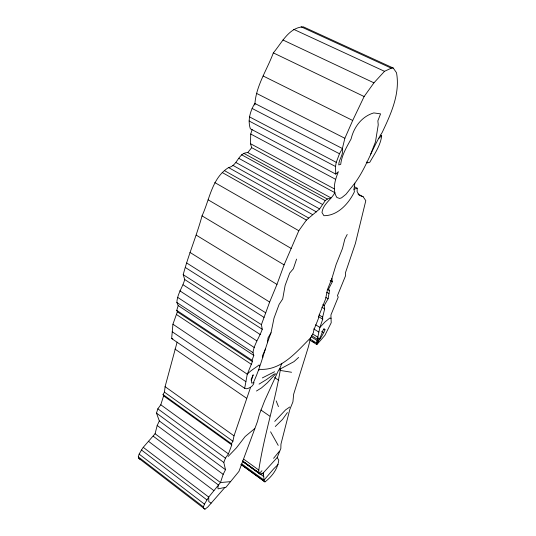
<?xml version="1.0" encoding="UTF-8"?>
<svg xmlns="http://www.w3.org/2000/svg" width="536" height="536" viewBox="0 0 536 536"><rect width="100%" height="100%" fill="white"/><g stroke="black" fill="none" stroke-linecap="round" stroke-linejoin="round"><path stroke-width="0.8" d="M354.249 186.649L357.19 188.21L357.123 191.573L359.154 195.265L363.167 196.779L365.8 200.685L355.388 243.478L345.506 272.59L345.519 275.839L337.439 295.671L338.236 297.078L330.926 314.967L331.208 322.766L324.896 335.362L317.145 344.28L316.783 344.494L309.734 340.052M254.848 105.023C255.659 86.289 267.022 70.069 273.333 52.876C281.635 43.135 288.897 27.323 303.389 26.86L393.236 68.038L396.493 72.708C400.365 93.606 390.885 114.034 382.175 132.493C371.877 148.74 366.309 167.634 354.845 183.158L353.974 189.235L354.403 191.794C348.856 203.432 337.734 215.847 323.905 215.693L321.989 212.524C322.933 204.169 331.188 199.72 334.886 192.685L251.685 147.668L250.5 143.702L250.727 134.027L252.141 129.551M244.671 388.319L171.641 338.531L172.934 324.213L177.349 311.811L176.739 310.371L178.2 305.58L176.867 302.498C177.202 294.056 182.602 287.41 184.732 279.558L183.212 274.687C188.458 254.741 196.645 235.766 202.039 215.874C209.677 199.399 211.881 178.006 228.564 167.574C237.696 165.758 238.098 152.606 247.786 152.566L330.953 197.898L327.362 199.044L325.245 200.632L319.63 208.926L306.418 220.075L298.813 230.728L284.1 264.871L276.965 284.422L269.642 302.056L261.407 324.649L262.245 329.258C259.558 337.218 254.191 344.052 252.959 352.567L253.809 355.435L252.034 360.272L252.423 361.619L247.27 374.208L244.671 388.319L246.728 388.768C249.97 387.997 253.34 386.054 254.057 382.537L251.766 383.113L251.33 380.56L251.196 379.401L253.2 374.818L251.33 380.56M354.845 183.158L345.961 194.3L341.546 197.838L339.67 198.447L336.869 197.489C331.938 189.664 335.181 179.567 338.39 171.661L335.75 174.086L250.339 128.761C247.485 120.084 250.279 110.972 254.788 103.415L342.383 148.512C343.884 154.79 338.799 159.051 338.732 164.9L340.715 164.391C341.727 155.038 346.725 147.011 351.107 138.918C353.874 127.106 361.807 116.399 373.793 112.915L380.573 113.873L377.853 120.861L378.235 124.848L375.461 141.946L370.396 154.837M224.926 487.432L207.713 507.096L204.946 509.2L203.7 508.215L203.419 506.902L204.444 504.135L208.725 497.086L220.484 482.554L223.164 474.353L225.502 469.717L223.8 462.468L225.415 458.159L228.423 453.892L231.787 444.92L163.601 395.856L163.038 394.536L164.458 392.144L165.088 386.664L177.121 342.142M277.192 457.556L278.767 460.19C277.842 468.96 271.705 476.799 264.958 481.911L264.181 481.288L263.33 472.839L277.192 457.556L280.851 448.451L280.951 444.13L289.815 409.504L292.924 401.859L293.641 394.288L308.314 347.107L310.679 337.781L313.386 332.662L313.902 329.814L318.351 318.719L318.98 315.523L325.553 299.115L327.483 289.52L331.898 278.479L336.112 264.489L342.477 248.516L344.822 239.136L347.207 234.487M267.43 342.41L268.047 337.827L271.022 332.776L274.017 318.116L279.109 304.408L282.686 298.994L285.125 285.42L289.715 273.045L293.36 268.757L296.575 259.109M380.185 135.139L381.679 135.883C380.48 145.625 374.543 153.959 369.773 162.294L367.79 162.823L366.651 162.562M331.898 278.479L332.313 281.755L328.608 288.958L329.479 290.639L328.099 298.766L324.153 305.641L324.662 308.917L322.652 317.151L322.732 319.195L319.885 327.436L316.562 343.08L310.197 339.074M263.33 472.839L260.53 474.481L258.808 472.692L258.788 470.059C263.92 435.922 274.847 402.69 280.502 368.835L293.922 361.673L298.619 357.425M335.75 174.086L335.462 166.475L336.266 162.348L339.476 153.758L342.383 148.512L344.862 138.295L352.701 120.473L364.132 96.527L373.94 82.839L384.513 71.315L391.28 68.159L393.236 68.038M231.787 444.92L231.425 443.708L232.912 441.222L234.018 435.842L250.567 387.34M253.454 382.423C260.885 366.463 264.657 349.13 271.022 332.776M140.325 459.52L138.777 458.3L138.295 456.873L139.152 454.119L141.477 450.019L143.246 447.326L155.078 433.745L157.189 425.504L159.333 420.968L156.499 413.122L157.839 408.827L160.8 404.781L163.601 395.856M319.463 339.563L322.98 330.23L324.354 328.916L325.01 329.754C322.947 334.518 320.2 339.462 316.562 343.08L319.074 337.915L317.319 339.228L311.691 335.704M153.236 436.197L218.621 485.147L217.851 487.197L218.092 488.852L226.011 487.204L238.942 471.399L257.434 421.638L259.377 414.375L264.61 400.834L278.338 370.657L279.678 368.889L281.822 363.354M265.541 348.775L262.499 355.75L262.848 357.271M316.783 344.494L318.458 341.057M287.417 412.573L282.532 419.393L275.276 426.522M247.786 152.566L251.685 147.668M273.595 458.307L279.457 451.158M275.913 373.599L267.357 382.805L261.494 387.903L256.463 391.019M261.95 470.729L259.471 473.375L242.527 461.107M274.747 421.39L285.594 409.866L289.755 406.998M228.148 456.451L236.443 447.835L245.133 436.538L254.761 428.559M310.679 337.781C296.817 351.469 281.702 370.537 260.047 369.338L258.56 370.209M278.084 464.478L273.514 469.027L264.06 480.075L241.79 463.901M378.597 138.523L381.679 135.883M274.419 373.853L266.526 379.555L259.069 384.104M262.332 377.92L274.573 371.729M353.974 189.235L357.19 188.21M230.567 481.636L220.484 482.554L155.078 433.745M279.678 368.889L280.502 368.835M291.564 372.265L280.663 370.503L279.269 369.585M331.047 318.297L329.814 318.036L324.87 322.062L319.885 327.436L315.637 324.803M171.641 338.531L172.853 338.899M301.132 26.8L391.28 68.159M293.695 29.346L384.513 71.315M282.934 39.986L373.94 82.839M273.333 52.876L364.132 96.527M263.163 75.998L352.701 120.473M256.362 93.291L344.862 138.295M366.309 162.06L367.79 162.823M252.088 108.446L339.476 153.758M249.461 116.855L336.266 162.348M249.052 120.975L335.462 166.475M250.727 134.027L335.516 179.265M358.001 194.019L363.167 196.779M250.5 143.702L334.276 188.866M243.78 153.343L327.362 199.044M241.535 154.73L325.245 200.632M238.775 158.308L322.444 204.43M236.081 162.596L319.63 208.926M232.859 165.336L316.508 211.948M228.564 167.574L312.508 214.574M224.584 170.683L308.682 218.031M222.232 172.525L306.418 220.075M214.789 182.568L298.813 230.728M208.176 199.841L291.175 248.443M330.163 280.482L332.313 281.755M327.329 289.36L329.479 290.639M202.039 215.874L284.1 264.871M326.826 292.361L328.97 293.641M325.948 297.473L328.099 298.766M322.726 304.776L324.153 305.641M321.828 307.188L324.662 308.917M196.216 235.123L276.965 284.422M319.108 314.98L322.652 317.151M318.451 316.568L322.732 319.195M323.59 328.87L325.01 329.754M321.674 331.395L323.798 332.715M313.734 328.91L318.706 332.012M189.938 252.396L269.642 302.056M312.903 334.129L317.841 337.218M311.382 336.903L317.004 340.427M312.213 341.171L314.324 342.504M186.736 263.015L265.715 312.823M185.376 267.524L264.054 317.392M211.137 503.123L208.792 501.629L208.725 497.086L143.246 447.326M183.212 274.687L261.407 324.649M184.732 279.558L262.245 329.258M183.131 284.817L260.295 334.585M179.774 290.793L256.717 340.802M177.764 297.44L254.265 347.516M176.867 302.498L252.959 352.567M178.2 305.58L253.809 355.435M176.739 310.371L252.034 360.272M177.349 311.811L252.423 361.619M274.646 377.585L278.807 380.352M176.518 314.525L251.418 364.359M172.934 324.213L247.27 374.208C250.654 370.376 255.23 368.125 259.102 364.922L259.551 366.095M172.25 331.777L245.897 381.666M174.964 349.063L246.513 398.201M260.885 410.013L269.782 416.13M165.088 386.664L234.018 435.842M164.458 392.144L232.912 441.222M163.038 394.536L231.425 443.708M243.92 459.312L258.788 470.059M261.816 473.141L263.169 474.119M242.674 461.007L258.808 472.692M243.632 461.985L257.756 472.223M259.102 473.194L263.806 476.605M242.332 461.288L260.53 474.481M160.8 404.781L228.423 453.892M241.3 464.652L264.181 481.288M240.818 464.357L264.958 481.911M157.839 408.827L225.415 458.159M156.499 413.122L223.8 462.468M159.333 420.968L225.502 469.717M157.189 425.504L223.164 474.353M148.425 441.255L213.884 490.608M141.477 450.019L206.903 499.9M139.152 454.119L204.444 504.135M138.295 456.873L203.419 506.902M138.777 458.3L204.946 509.2M270.586 431.802L278.218 445.389M276.201 400.948L278.439 406.603"/></g></svg>
